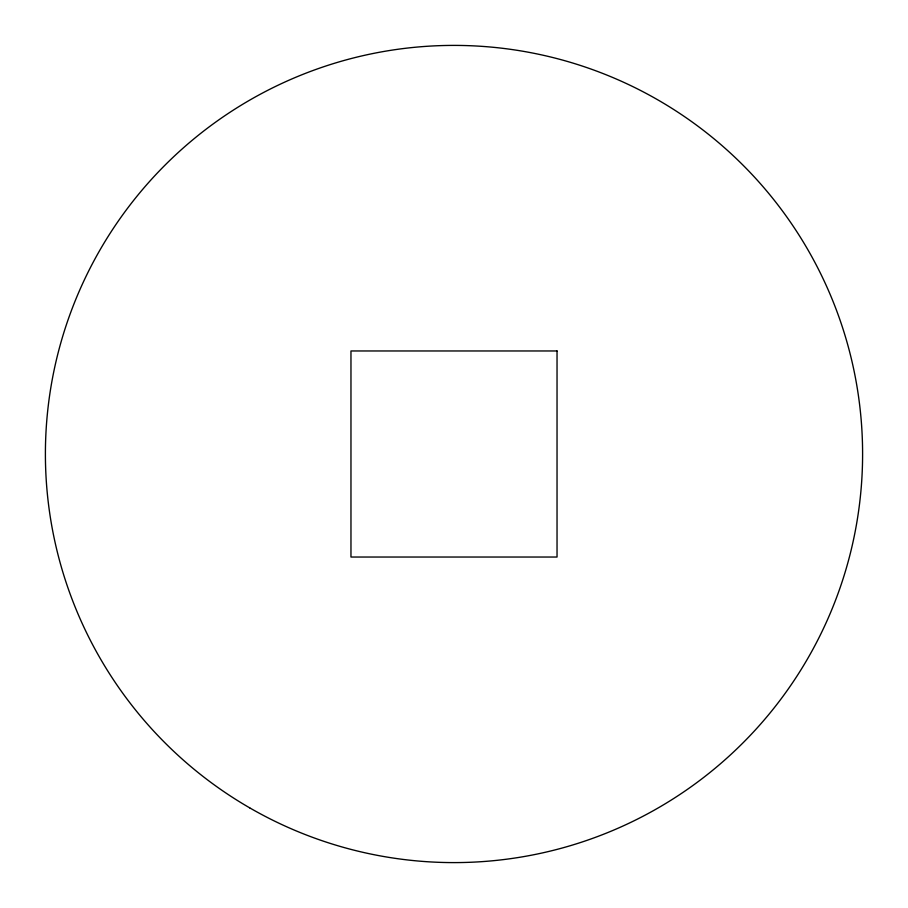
<?xml version="1.0" encoding="UTF-8"?>
<svg xmlns="http://www.w3.org/2000/svg" width="908" height="908" viewBox="0 0 908 908"><rect width="100%" height="100%" fill="white"/><g stroke="black" fill="none" stroke-linecap="round" stroke-linejoin="round"><path stroke-width="1.36" d="M557.035 350.965L350.965 350.965L350.965 557.035L557.035 557.035L557.035 350.965M249.7 807.859A408.6 408.6 0 0 0 862.6 454A408.6 408.6 0 0 0 249.7 100.141A408.6 408.6 0 0 0 249.7 807.859"/></g></svg>
